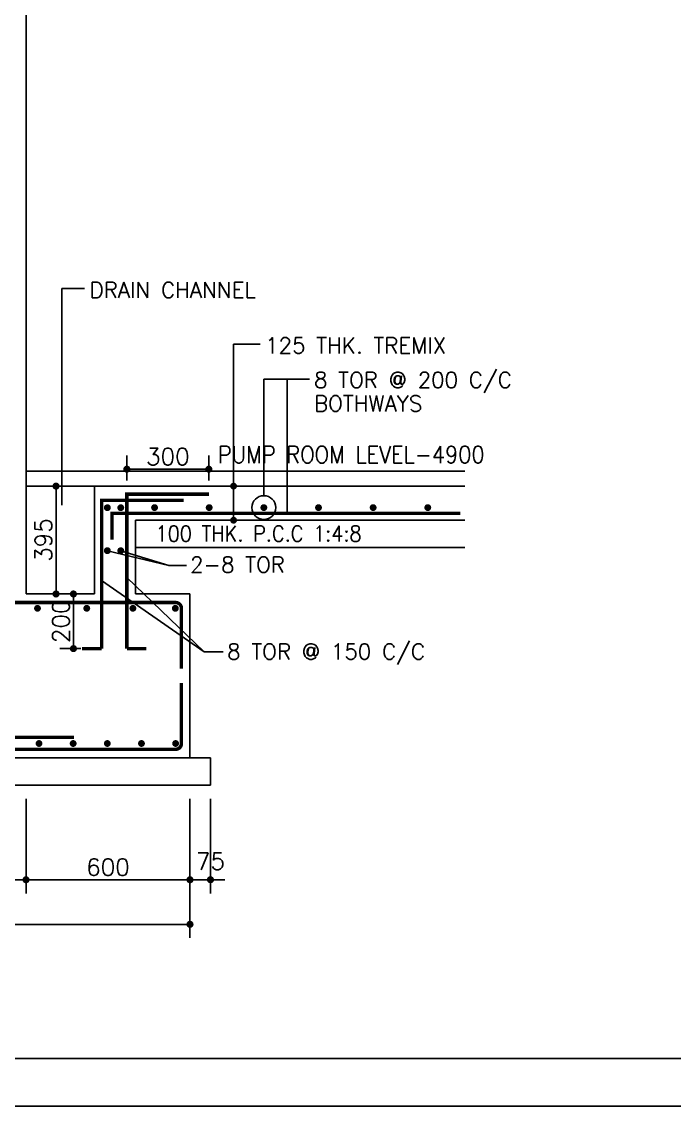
# Model space of a CAD drawing. Extents: x -200722 to 834823, y -494970 to 88783.
# Drawn here: x 318062 to 327616, y -18416 to -2528 of the extents above; entities that cross this region are included whole.
import ezdxf
from ezdxf.enums import TextEntityAlignment as Align

# ---------------------------------------------------------------- set-up
doc = ezdxf.new("R2010")
doc.units = 0
doc.header["$LTSCALE"] = 100
doc.header["$MEASUREMENT"] = 0
doc.header["$PDMODE"] = 34
doc.layers.get('0').update_dxf_attribs({"linetype": 'CONTINUOUS'})
doc.layers.get('DEFPOINTS').update_dxf_attribs({"linetype": 'CONTINUOUS'})
for name, color, linetype in [('5', 4, 'CONTINUOUS'), ('BEAM', 4, 'CONTINUOUS'), ('STEEL', 6, 'CONTINUOUS'), ('TEXT', 2, 'CONTINUOUS')]:
    doc.layers.add(name, color=color, linetype=linetype)
doc.layers.add('9_TITLE TEXT', color=7, linetype='CONTINUOUS', lineweight=20)
doc.styles.add('ROMANS', font='romans.shx')
doc.styles.get("Standard").update_dxf_attribs({"font": 'simplex.shx'})
doc.dimstyles.new('STANDARD$0', dxfattribs={"dimtxt": 2.5, "dimasz": 2.5, "dimexe": 2, "dimexo": 0.7, "dimgap": 0.9, "dimtad": 1, "dimdec": 0, "dimdsep": 46, "dimtxsty": 'ROMANS', "dimcen": 0.09, "dimclrd": 4, "dimclre": 4, "dimclrt": 3, "dimadec": 0, "dimazin": 0, "dimtfac": 1, "dimtdec": 0, "dimtmove": 0, "dimatfit": 3, "dimfxl": 1, "dimtolj": 1, "dimtzin": 0, "dimarcsym": 0})

# ---------------------------------------------------------------- blocks, each defined once
blk = doc.blocks.new('DOT')
at = {"color": 0, "linetype": 'ByBlock'}
blk.add_line((-0.5, 0), (-1, 0), dxfattribs=at)
at = {"color": 0, "linetype": 'ByBlock', "const_width": 0.5}
blk.add_lwpolyline([(-0.25, 0, 1), (0.25, 0, 1)], format="xyb", close=True, dxfattribs=at)
blk = doc.blocks.new('*D2052')
at = {"layer": 'BEAM', "color": 0, "lineweight": -2, "transparency": 16777216}
for p, q in [((307526, -13911), (307526, -15950)), ((320526, -13911), (320526, -15950)), ((320422, -15750), (307630, -15750))]:
    blk.add_line(p, q, dxfattribs=at)
at = {"layer": 'DEFPOINTS', "color": 0, "lineweight": -3, "transparency": 16777216}
for p in [(307526, -13711, -62057), (320526, -13711, -60214), (307526, -15750)]:
    blk.add_point(p, dxfattribs=at)
at = {"layer": 'BEAM', "color": 0, "lineweight": -2, "transparency": 16777216, "xscale": 104, "yscale": 104, "zscale": 104, "rotation": 180}
blk.add_blockref('DOT', (307526, -15750), dxfattribs=at)
at = {"layer": 'BEAM', "color": 0, "lineweight": -2, "transparency": 16777216, "xscale": 104, "yscale": 104, "zscale": 104}
blk.add_blockref('DOT', (320526, -15750), dxfattribs=at)
at = {"layer": 'BEAM', "color": 0, "transparency": 16777216, "insert": (314026, -15566), "char_height": 248, "attachment_point": 5}
blk.add_mtext('\\A1;3250', dxfattribs=at)
blk = doc.blocks.new('_DOT')
at = {"color": 0, "linetype": 'ByBlock'}
blk.add_line((-0.5, 0), (-1, 0), dxfattribs=at)
at = {"color": 0, "linetype": 'ByBlock', "const_width": 0.5}
blk.add_lwpolyline([(-0.25, 0, 1), (0.25, 0, 1)], format="xyb", close=True, dxfattribs=at)
blk = doc.blocks.new('*D2053')
at = {"layer": 'BEAM', "color": 0, "lineweight": -2, "transparency": 16777216}
for p, q in [((318126, -13911), (318126, -15297)), ((320526, -13911), (320526, -15297)), ((318230, -15097), (320422, -15097))]:
    blk.add_line(p, q, dxfattribs=at)
at = {"layer": 'DEFPOINTS', "color": 0, "lineweight": -3, "transparency": 16777216}
for p in [(318126, -13711, -2484), (320526, -13711, -32271), (320526, -15097)]:
    blk.add_point(p, dxfattribs=at)
at = {"layer": 'BEAM', "color": 0, "lineweight": -2, "transparency": 16777216, "xscale": 104, "yscale": 104, "zscale": 104, "rotation": 180}
blk.add_blockref('DOT', (318126, -15097), dxfattribs=at)
at = {"layer": 'BEAM', "color": 0, "lineweight": -2, "transparency": 16777216, "xscale": 104, "yscale": 104, "zscale": 104}
blk.add_blockref('DOT', (320526, -15097), dxfattribs=at)
at = {"layer": 'BEAM', "color": 0, "transparency": 16777216, "insert": (319326, -14913), "char_height": 248, "attachment_point": 5}
blk.add_mtext('\\A1;600', dxfattribs=at)
blk = doc.blocks.new('*D2054')
at = {"layer": 'BEAM', "color": 0, "lineweight": -2, "transparency": 16777216}
for p, q in [((320526, -13911), (320526, -15297)), ((320826, -13911), (320826, -15297)), ((320422, -15097), (320318, -15097)), ((320826, -15097), (320526, -15097)), ((320930, -15097), (321034, -15097))]:
    blk.add_line(p, q, dxfattribs=at)
at = {"layer": 'DEFPOINTS', "color": 0, "lineweight": -3, "transparency": 16777216}
for p in [(320526, -13711), (320826, -13711), (320526, -15097)]:
    blk.add_point(p, dxfattribs=at)
at = {"layer": 'BEAM', "color": 0, "lineweight": -2, "transparency": 16777216, "xscale": 104, "yscale": 104, "zscale": 104}
blk.add_blockref('DOT', (320526, -15097), dxfattribs=at)
at = {"layer": 'BEAM', "color": 0, "lineweight": -2, "transparency": 16777216, "xscale": 104, "yscale": 104, "zscale": 104, "rotation": 180}
blk.add_blockref('DOT', (320826, -15097), dxfattribs=at)
at = {"layer": 'BEAM', "color": 0, "transparency": 16777216, "insert": (320826, -14826), "char_height": 248, "attachment_point": 5}
blk.add_mtext('\\A1;75', dxfattribs=at)
blk = doc.blocks.new('*D2045')
at = {"layer": 'BEAM', "color": 0, "lineweight": -2, "transparency": 16777216}
for p, q in [((316926, -13911), (316926, -15297)), ((318126, -13911), (318126, -15297)), ((318022, -15097), (317030, -15097))]:
    blk.add_line(p, q, dxfattribs=at)
at = {"layer": 'DEFPOINTS', "color": 0, "lineweight": -3, "transparency": 16777216}
for p in [(316926, -13711, -17377), (318126, -13711, -2484), (316926, -15097)]:
    blk.add_point(p, dxfattribs=at)
at = {"layer": 'BEAM', "color": 0, "lineweight": -2, "transparency": 16777216, "xscale": 104, "yscale": 104, "zscale": 104, "rotation": 180}
blk.add_blockref('DOT', (316926, -15097), dxfattribs=at)
at = {"layer": 'BEAM', "color": 0, "lineweight": -2, "transparency": 16777216, "xscale": 104, "yscale": 104, "zscale": 104}
blk.add_blockref('DOT', (318126, -15097), dxfattribs=at)
at = {"layer": 'BEAM', "color": 0, "transparency": 16777216, "insert": (317526, -14913), "char_height": 248, "attachment_point": 5}
blk.add_mtext('\\A1;300', dxfattribs=at)
blk = doc.blocks.new('*D2043')
at = {"layer": 'BEAM', "color": 0, "lineweight": -2, "transparency": 16777216}
for p, q in [((319602, -9249), (319602, -8883)), ((320802, -9249), (320802, -8883)), ((319706, -9083), (320698, -9083))]:
    blk.add_line(p, q, dxfattribs=at)
at = {"layer": 'DEFPOINTS', "color": 0, "lineweight": -3, "transparency": 16777216}
for p in [(320802, -9083), (319602, -9449), (320802, -9449)]:
    blk.add_point(p, dxfattribs=at)
at = {"layer": 'BEAM', "color": 0, "lineweight": -2, "transparency": 16777216, "xscale": 104, "yscale": 104, "zscale": 104, "rotation": 180}
blk.add_blockref('DOT', (319602, -9083), dxfattribs=at)
at = {"layer": 'BEAM', "color": 0, "lineweight": -2, "transparency": 16777216, "xscale": 104, "yscale": 104, "zscale": 104}
blk.add_blockref('DOT', (320802, -9083), dxfattribs=at)
at = {"layer": 'BEAM', "color": 0, "transparency": 16777216, "insert": (320202, -8899), "char_height": 248, "attachment_point": 5}
blk.add_mtext('\\A1;300', dxfattribs=at)
blk = doc.blocks.new('*D2044')
at = {"layer": 'BEAM', "color": 0, "lineweight": -2, "transparency": 16777216}
for p, q in [((318565, -10807), (318565, -9435)), ((318365, -10911), (318365, -10911))]:
    blk.add_line(p, q, dxfattribs=at)
at = {"layer": 'DEFPOINTS', "color": 0, "lineweight": -3, "transparency": 16777216}
for p in [(318565, -9331, 7447), (318565, -9331), (318565, -10911, 9319)]:
    blk.add_point(p, dxfattribs=at)
at = {"layer": 'BEAM', "color": 0, "lineweight": -2, "transparency": 16777216, "xscale": 104, "yscale": 104, "zscale": 104}
for p, rotation in [((318565, -9331), 90), ((318565, -10911), 270)]:
    blk.add_blockref('DOT', p, dxfattribs=dict(at, rotation=rotation))
at = {"layer": 'BEAM', "color": 0, "transparency": 16777216, "insert": (318381, -10121), "char_height": 248, "attachment_point": 5, "rotation": 90}
blk.add_mtext('\\A1;395', dxfattribs=at)
blk = doc.blocks.new('*D2157')
at = {"layer": 'BEAM', "color": 0, "lineweight": -2, "transparency": 16777216}
for p, q in [((318927, -10911), (318620, -10911)), ((318820, -11015), (318820, -11607)), ((318927, -11711), (318620, -11711))]:
    blk.add_line(p, q, dxfattribs=at)
at = {"layer": 'DEFPOINTS', "color": 0, "lineweight": -3, "transparency": 16777216}
for p in [(319127, -10911, -19409), (318820, -11711), (319127, -11711, 7159)]:
    blk.add_point(p, dxfattribs=at)
at = {"layer": 'BEAM', "color": 0, "lineweight": -2, "transparency": 16777216, "xscale": 104, "yscale": 104, "zscale": 104}
for p, rotation in [((318820, -10911), 90), ((318820, -11711), 270)]:
    blk.add_blockref('DOT', p, dxfattribs=dict(at, rotation=rotation))
at = {"layer": 'BEAM', "color": 0, "transparency": 16777216, "insert": (318636, -11311), "char_height": 248, "attachment_point": 5, "rotation": 90}
blk.add_mtext('\\A1;200', dxfattribs=at)

msp = doc.modelspace()

# ---------------------------------------------------------------- linework, layer by layer
at = {"color": 8, "lineweight": -3, "ltscale": 0.4}
msp.add_line((319127, -9331, 2459.6), (318125.8, -9331, 2459.6), dxfattribs=at)
at = {"color": 18, "ltscale": 0.4, "true_color": 0x000000}
msp.add_lwpolyline([(222672.7, 64744.5), (222672.7, -18415.5), (340412.7, -18415.5), (340412.7, 64744.5)], close=True, dxfattribs=at)
at = {"color": 18, "true_color": 0x000000}
msp.add_lwpolyline([(223372.7, -17715.5), (339712.7, -17715.5), (339712.7, 64044.5), (223372.7, 64044.5)], close=True, dxfattribs=at)
at = {"layer": '5', "color": 18, "lineweight": -3, "ltscale": 0.4, "true_color": 0x000000}
for p, q in [((318125.8, 9297, -20197.9), (318125.8, -10911, -20197.9)), ((319127, -9331, 7143.9), (324549.7, -9331, 25852.2)), ((319127, -9331, 2459.6), (319127, -10911, 2459.6)), ((319727, -9831, 9951.1), (324549.7, -9831, 25852.2)), ((319727, -9831, 2459.6), (319727, -10911, 2459.6)), ((319727, -10231, 9951.1), (324549.7, -10231, 25852.2)), ((318125.8, -10911, -18354.5), (318325.8, -10911, -18354.5)), ((318325.8, -10911, -18354.5), (319127, -10911, -19408.6)), ((319727, -10911, -19408.6), (320525.8, -10911, -19408.6))]:
    msp.add_line(p, q, dxfattribs=at)
at = {"layer": '5', "color": 8, "lineweight": -3, "ltscale": 0.4}
msp.add_line((318125.8, -9111, -17358.5), (324549.7, -9111, 12695.9), dxfattribs=at)
at = {"layer": '5', "color": 18, "lineweight": -3, "ltscale": 0.4, "true_color": 0x000000, "elevation": -18354.5}
msp.add_lwpolyline([(320525.8, -13311), (320525.8, -10911)], dxfattribs=at)
at = {"layer": '5', "color": 18, "lineweight": -3, "ltscale": 0.4, "true_color": 0x000000, "elevation": -20197.9}
msp.add_lwpolyline([(320825.8, -13311), (307225.8, -13311), (307225.8, -13711), (320825.8, -13711)], close=True, dxfattribs=at)
at = {"layer": '9_TITLE TEXT', "color": 18, "true_color": 0x000000}
msp.add_lwpolyline([(339712.7, 64044.5), (223372.7, 64044.5), (223372.7, -17715.5), (339712.7, -17715.5)], dxfattribs=at)
at = {"layer": 'STEEL', "color": 18, "lineweight": -3, "ltscale": 0.4, "true_color": 0x000000, "const_width": 50.8}
for points, elevation in [([(319388.9, 9797), (317110.8, 9797, 0.4142136), (317025.8, 9712), (317025.8, -13011.2), (318825.8, -13011.2)], -980.1), ([(307650.8, -12005.5), (307650.8, -11121, -0.4142136), (307735.8, -11036), (320315.8, -11036, -0.4142136), (320400.8, -11121), (320400.8, -12005.5)], -20197.9), ([(307650.8, -12216.5), (307650.8, -13101, 0.4142136), (307735.8, -13186), (320315.8, -13186, 0.4142136), (320400.8, -13101), (320400.8, -12216.5)], -20197.9)]:
    msp.add_lwpolyline(points, format="xyb", dxfattribs=dict(at, elevation=elevation))
for points, elevation in [([(319232.8, -11711), (319232.8, -9539), (320432.8, -9539)], 29816.9), ([(319602, -11711), (319602, -9449.4), (320802, -9449.4)], -4987.1), ([(324484.9, -9731), (319385.3, -9731), (319385.3, -10114.9)], 29816.9), ([(318946.1, -11711), (319232.8, -11711)], 7159.5), ([(319602, -11711), (319888.7, -11711)], -27644.5)]:
    msp.add_lwpolyline(points, dxfattribs=dict(at, elevation=elevation))
at = {"layer": 'STEEL', "color": 18, "lineweight": -3, "ltscale": 0.4, "true_color": 0x000000, "const_width": 50}
for points, elevation in [([(319291.2, -9647.3, -1), (319341.2, -9647.3, -1)], 2459.6), ([(319487.9, -9647.3, -1), (319537.9, -9647.3, -1)], 2459.6), ([(319982.3, -9645.8, -1), (320032.3, -9645.8, -1)], 2459.6), ([(320782.3, -9645.8, -1), (320832.3, -9645.8, -1)], 2459.6), ([(321582.3, -9645.8, -1), (321632.3, -9645.8, -1)], 2459.6), ([(322382.3, -9645.8, -1), (322432.3, -9645.8, -1)], 2459.6), ([(323182.3, -9645.8, -1), (323232.3, -9645.8, -1)], 2459.6), ([(323982.3, -9645.8, -1), (324032.3, -9645.8, -1)], 2459.6), ([(319291.2, -10276.6, -1), (319341.2, -10276.6, -1)], 2459.6), ([(319487.9, -10276.6, -1), (319537.9, -10276.6, -1)], 2459.6), ([(318268.6, -11121, -1), (318318.6, -11121, -1)], -20197.9), ([(318990, -11121, -1), (319040, -11121, -1)], -20197.9), ([(319665.2, -11121, -1), (319715.2, -11121, -1)], -20197.9), ([(320286.6, -11121, -1), (320336.6, -11121, -1)], -12751.3), ([(318290.8, -13101, -1), (318340.8, -13101, -1)], -20197.9), ([(318790.8, -13101, -1), (318840.8, -13101, -1)], -20197.9), ([(319290.8, -13101, -1), (319340.8, -13101, -1)], -20197.9), ([(319790.8, -13101, -1), (319840.8, -13101, -1)], -20197.9), ([(320290.8, -13101, -1), (320340.8, -13101, -1)], -20197.9)]:
    msp.add_lwpolyline(points, format="xyb", close=True, dxfattribs=dict(at, elevation=elevation))
at = {"layer": 'TEXT', "color": 18, "true_color": 0x000000}
for p, q in [((318651.7, -9609, -4987.1), (318651.7, -6437.6, -4987.1)), ((318651.7, -6437.6, -4987.1), (318983.4, -6437.6, -4987.1)), ((321164.3, -9831, 9506.2), (321164.3, -7250.8, 9506.2)), ((321164.3, -7250.8, 9506.2), (321552.5, -7250.8, 9506.2)), ((321607.3, -9471.3, 2459.6), (321607.3, -7766.5, 2459.6)), ((321607.3, -7766.5, 2459.6), (322275.9, -7766.5, 2459.6)), ((321950, -9731, 29816.9), (321950, -7766.5, 2459.6)), ((319316.2, -10276.6, 2459.6), (320217.3, -10493.5, -4987.1)), ((320217.3, -10493.5, -4987.1), (319512.9, -10276.6, 2459.6)), ((320217.3, -10493.5, -4987.1), (320475.5, -10493.5, -4987.1)), ((319232.8, -10715, 7159.5), (320735.8, -11757.4)), ((319602, -10670.2, -27644.5), (320735.8, -11757.4)), ((320735.8, -11757.4), (321011.2, -11757.4))]:
    msp.add_line(p, q, dxfattribs=at)
at = {"layer": 'TEXT', "color": 18, "true_color": 0x000000, "const_width": 50, "elevation": 9506.2}
for points in [[(321139.3, -9331, -1), (321189.3, -9331, -1)], [(321139.3, -9831, -1), (321189.3, -9831, -1)]]:
    msp.add_lwpolyline(points, format="xyb", close=True, dxfattribs=at)
at = {"layer": 'TEXT', "color": 18, "true_color": 0x000000}
msp.add_circle((321607.3, -9645.8, 2459.6), 174.5, dxfattribs=at)

# ---------------------------------------------------------------- texts
for s, p in [('DRAIN CHANNEL', (319056.6, -6573.2, -4987.1)), ('125 THK. TREMIX', (321625.7, -7386.4, 9506.2)), ('8 TOR @ 200 C/C', (322341.2, -7890.4, 2459.6)), ('BOTHWAYS', (322341.2, -8235.7, 2459.6)), ('2-8 TOR', (320527, -10596.8, -4987.1)), ('8 TOR @ 150 C/C', (321070.1, -11869.4))]:
    msp.add_text(s, height=230, dxfattribs=at).set_placement(p)
at = {"layer": 'TEXT', "color": 18, "true_color": 0x000000, "width": 0.9}
msp.add_text('PUMP ROOM LEVEL-4900', height=250, dxfattribs=at).set_placement((320933.6, -8994.4, -24910.9))
at = {"layer": 'TEXT', "color": 18, "ltscale": 5, "true_color": 0x000000, "style": 'ROMANS', "width": 0.9}
msp.add_text('100 THK. P.C.C 1:4:8', height=230, dxfattribs=at).set_placement((320022.1, -10026.3, 39395.6), align=Align.MIDDLE_LEFT)

# ---------------------------------------------------------------- dimensions: what is measured, and where the dimension line sits
at = {"layer": 'BEAM', "color": 18, "true_color": 0x000000}
for base, p1, p2, picture, middle in [((320802, -9083.4, -4987.1), (319602, -9449.4, -4987.1), (320802, -9449.4, -4987.1), '*D2043', (320202, -8899.4, -4987.1)), ((307525.8, -15749.8, 12072.6), (320525.8, -13711, -48141), (307525.8, -13711, -49984.4), '*D2052', (314025.8, -15565.8, 12072.6)), ((320525.8, -15097.4, -15870.5), (318125.8, -13711, -18354.5), (320525.8, -13711, -48141), '*D2053', (319325.8, -14913.4, -15870.5))]:
    dim = msp.add_linear_dim(base=base, p1=p1, p2=p2, dimstyle='STANDARD$0', override={"dimscale": 8, "dimtxt": 31, "dimasz": 13, "dimexe": 25, "dimexo": 25, "dimgap": 7.5, "dimlfac": 0.25, "dimzin": 3, "dimtxsty": 'Standard', "dimblk": 'DOT', "dimcen": 3, "dimdle": 4, "dimclrd": 0, "dimclre": 0, "dimclrt": 0, "dimtmove": 2, "dimldrblk": 'DOT', "dimtzin": 3}, dxfattribs=at)
    dim.commit()
    dim.dimension.update_dxf_attribs({"geometry": picture, "text_midpoint": middle})
for base, p1, p2, angle, picture, middle in [((318565.2, -9331, -4987.1), (318565.2, -10911, 4331.8), (318565.2, -9331, 2459.6), 90, '*D2044', (318381.2, -10121, -4987.1)), ((318820.3, -11711), (319127, -10911, -19408.6), (319127, -11711, 7159.5), 90, '*D2157', (318636.3, -11311)), ((316925.8, -15097.4, -15870.5), (318125.8, -13711, -18354.5), (316925.8, -13711, -33247.7), 180, '*D2045', (317525.8, -14913.4, -15870.5))]:
    dim = msp.add_linear_dim(base=base, p1=p1, p2=p2, angle=angle, dimstyle='STANDARD$0', override={"dimscale": 8, "dimtxt": 31, "dimasz": 13, "dimexe": 25, "dimexo": 25, "dimgap": 7.5, "dimlfac": 0.25, "dimzin": 3, "dimtxsty": 'Standard', "dimblk": 'DOT', "dimcen": 3, "dimdle": 4, "dimclrd": 0, "dimclre": 0, "dimclrt": 0, "dimtmove": 2, "dimldrblk": 'DOT', "dimtzin": 3}, dxfattribs=at)
    dim.commit()
    dim.dimension.update_dxf_attribs({"geometry": picture, "text_midpoint": middle})
dim = msp.add_linear_dim(base=(320525.8, -15097.4, -48141), p1=(320825.8, -13711, -48141), p2=(320525.8, -13711, -48141), angle=180, dimstyle='STANDARD$0', override={"dimscale": 8, "dimtxt": 31, "dimasz": 13, "dimexe": 25, "dimexo": 25, "dimgap": 7.5, "dimlfac": 0.25, "dimzin": 3, "dimtxsty": 'Standard', "dimblk": 'DOT', "dimcen": 3, "dimdle": 4, "dimclrd": 0, "dimclre": 0, "dimclrt": 0, "dimtmove": 2, "dimldrblk": 'DOT', "dimtzin": 3}, dxfattribs=at)
dim.commit()
dim.dimension.update_dxf_attribs({"geometry": '*D2054', "text_midpoint": (320825.8, -14826.2, -48141), "dimtype": 160})

doc.saveas('drawing.dxf')
